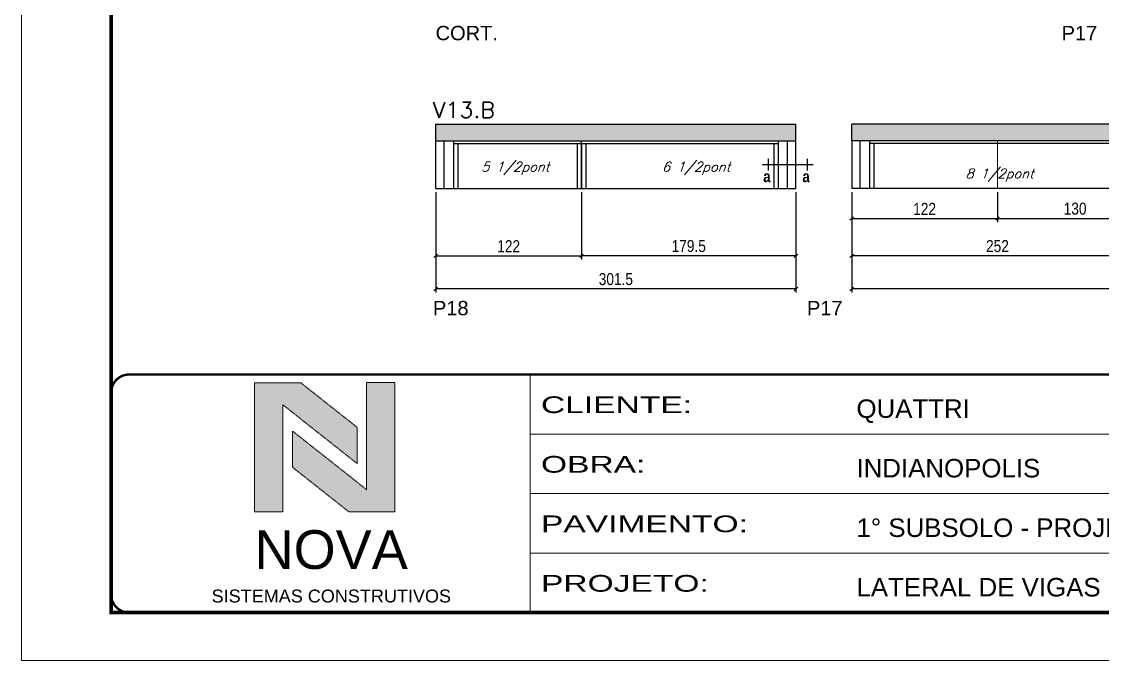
# Model space of a CAD drawing. Header units: millimetres. Extents: x 2921 to 9246, y 316 to 11751.
# Drawn here: x 4506 to 5411, y 6059 to 6593 of the extents above; entities that cross this region are included whole.
import ezdxf

# ---------------------------------------------------------------- set-up
doc = ezdxf.new("R2010")
doc.units = ezdxf.units.MM
doc.linetypes.add('CONTINUO', pattern=[0])
doc.linetypes.add('DASHED', pattern=[0.75, 0.5, -0.25])
for name, color, linetype in [('1', 3, 'Continuous'), ('5', 5, 'Continuous'), ('COTA', 241, 'Continuous'), ('detalhes', 4, 'Continuous'), ('NOMENCLATURA', 7, 'Continuous'), ('Painéis', 200, 'Continuous'), ('SARR_2.2x7', 40, 'Continuous'), ('SARR_3.5x7', 81, 'Continuous'), ('texto', 7, 'Continuous')]:
    doc.layers.add(name, color=color, linetype=linetype)
for name, color, linetype, lineweight in [('CARIMBO-LEGENDA', 75, 'Continuous', 15), ('Folhas', 255, 'Continuous', 9), ('SARRAFO DE PRESSAO', 251, 'DASHED', 9), ('Texto Seção', 7, 'Continuous', 15)]:
    doc.layers.add(name, color=color, linetype=linetype, lineweight=lineweight)
doc.styles.add('arial', font='arial.ttf')
doc.styles.add('COTA TECNICA', font='techl___.ttf', dxfattribs={"height": 10})
doc.styles.add('REGUA-120', font='ROMANS.shx', dxfattribs={"height": 15})
doc.styles.add('Romans', font='romans.shx')
doc.styles.get("Standard").update_dxf_attribs({"font": 'arial.ttf'})
doc.styles.add('TECNICA', font='techb___.ttf', dxfattribs={"height": 10})
doc.styles.add('Tecnologia', font='')
doc.styles.get('Tecnologia').set_extended_font_data('Forgotten Futurist')
doc.dimstyles.new('PAINEL', dxfattribs={"dimtxt": 10, "dimasz": 3, "dimexe": 3, "dimexo": 3, "dimgap": 3, "dimtad": 1, "dimdec": 1, "dimzin": 12, "dimdsep": 46, "dimtxsty": 'COTA TECNICA', "dimblk1": 'OBLIQUE', "dimblk2": 'OBLIQUE', "dimsah": 1, "dimcen": 0.9, "dimclrd": 4, "dimclre": 4, "dimclrt": 240, "dimadec": 1, "dimazin": 3, "dimtfac": 1, "dimtdec": 1, "dimtmove": 0, "dimatfit": 3, "dimfxl": 1, "dimtolj": 1, "dimtzin": 12, "dimarcsym": 0})

# ---------------------------------------------------------------- blocks, each defined once
blk = doc.blocks.new('A$C64660E27')
at = {"layer": 'COTA', "true_color": 0x1a1a1a}
h = blk.add_hatch(color=250, dxfattribs=at)
h.dxf.hatch_style = 1
h.paths.add_polyline_path([(185.4, -11.6), (142.4, -11.6), (142.4, -131.6), (168.8, -131.6), (168.8, -32.2), (237.7, -86.7), (237.7, -53)])
at = {"layer": 'COTA'}
h = blk.add_hatch(color=20, dxfattribs=at)
h.dxf.hatch_style = 1
h.paths.add_polyline_path([(273, -11.4), (246.6, -11.4), (246.6, -111.1), (177.7, -56.6), (177.7, -90.2), (230, -131.6), (273, -131.6)])
for p, q in [((142.4, -131.6), (142.4, -11.6)), ((142.4, -11.6), (185.4, -11.6)), ((185.4, -11.6), (237.7, -53)), ((273, -11.4), (246.6, -11.4)), ((246.6, -111.1), (246.6, -11.4)), ((273, -11.4), (273, -131.6)), ((168.8, -32.2), (237.7, -86.7)), ((168.8, -131.6), (168.8, -32.2)), ((246.6, -111.1), (177.7, -56.6)), ((177.7, -90.2), (177.7, -56.6)), ((237.7, -86.7), (237.7, -53)), ((230, -131.6), (177.7, -90.2)), ((142.4, -131.6), (168.8, -131.6)), ((273, -131.6), (230, -131.6))]:
    blk.add_line(p, q)
at = {"layer": 'CARIMBO-LEGENDA', "color": 7, "linetype": 'Continuous', "ltscale": 100, "style": 'arial'}
blk.add_text('NOVA', height=36, dxfattribs=at).set_placement((142.4, -184.8))
at = {"layer": 'CARIMBO-LEGENDA', "color": 7, "linetype": 'Continuous', "style": 'arial'}
blk.add_text('SISTEMAS CONSTRUTIVOS', height=12, dxfattribs=at).set_placement((102.5, -216))
blk = doc.blocks.new('9999999999')
at = {"color": 30, "linetype": 'CONTINUO'}
for p, q in [((98564.56, 34230.21), (98564.56, 34429.45)), ((98564.56, 34379.64), (99583.98, 34379.64)), ((98564.56, 34329.83), (99487.98, 34329.83)), ((98564.56, 34280.02), (99487.98, 34280.02))]:
    blk.add_line(p, q, dxfattribs=at)
at = {"color": 30, "linetype": 'CONTINUO', "const_width": 2}
blk.add_lwpolyline([(99583.98, 34230.21), (99583.98, 34414.45, 0.414214), (99568.98, 34429.45), (98228.98, 34429.45, 0.414214), (98213.98, 34414.45), (98213.98, 34245.21, 0.414214), (98228.98, 34230.21), (99583.98, 34230.21)], format="xyb", dxfattribs=at)
at = {"layer": 'Folhas'}
blk.add_lwpolyline([(98138.98, 34190.21), (99623.98, 34190.21), (99623.98, 35240.21), (98138.98, 35240.21)], close=True, dxfattribs=at)
at = {"layer": 'Folhas', "color": 30, "const_width": 3}
blk.add_lwpolyline([(98213.98, 34230.21), (99583.98, 34230.21), (99583.98, 35200.21), (98213.98, 35200.21)], close=True, dxfattribs=at)
at = {"xscale": 0.9, "yscale": 0.9, "zscale": 0.9}
blk.add_blockref('A$C64660E27', (98205.77, 34433.07), dxfattribs=at)
at = {"color": 7, "linetype": 'Continuous', "ltscale": 5, "style": 'arial'}
for s, height, p in [('QUATTRI', 15.483, (98837.68, 34393.13)), ('INDIANOPOLIS', 15.4829, (98837.68, 34343.32)), ('1° SUBSOLO - PROJEÇÃO', 15.4829, (98837.68, 34293.51)), ('LATERAL DE VIGAS', 15.4829, (98837.68, 34243.7))]:
    blk.add_text(s, height=height, dxfattribs=at).set_placement(p)
at = {"layer": 'Folhas', "color": 7, "style": 'Tecnologia', "width": 1.5}
for s, p in [('CLIENTE:', (98573.65, 34397.17)), ('OBRA:', (98573.65, 34347.31)), ('PAVIMENTO:', (98573.65, 34297.5)), ('PROJETO:', (98573.65, 34247.69))]:
    blk.add_text(s, height=14, dxfattribs=at).set_placement(p)
blk = doc.blocks.new('_Oblique')
at = {"layer": '1', "color": 0, "lineweight": -2}
blk.add_line((-0.5, -0.5), (0.5, 0.5), dxfattribs=at)
blk = doc.blocks.new('*D1124')
at = {"layer": 'COTA', "color": 4, "linetype": 'ByBlock', "lineweight": -2, "transparency": 16777216}
for p, q in [((5200.84, 6450.68), (5200.84, 6366.64)), ((5696.84, 6450.68), (5696.84, 6366.64)), ((5696.84, 6369.64), (5200.84, 6369.64))]:
    blk.add_line(p, q, dxfattribs=at)
at = {"layer": 'Defpoints', "color": 0, "linetype": 'ByBlock', "transparency": 16777216}
for p in [(5200.84, 6453.68), (5696.84, 6453.68), (5200.84, 6369.64)]:
    blk.add_point(p, dxfattribs=at)
at = {"layer": 'COTA', "color": 4, "linetype": 'ByBlock', "lineweight": -2, "transparency": 16777216, "xscale": 3, "yscale": 3, "zscale": 3, "rotation": 180}
blk.add_blockref('_Oblique', (5200.84, 6369.64), dxfattribs=at)
at = {"layer": 'COTA', "color": 4, "linetype": 'ByBlock', "lineweight": -2, "transparency": 16777216, "xscale": 3, "yscale": 3, "zscale": 3}
blk.add_blockref('_Oblique', (5696.84, 6369.64), dxfattribs=at)
at = {"layer": 'COTA', "color": 240, "linetype": 'ByBlock', "transparency": 16777216, "insert": (5448.84, 6377.77), "char_height": 10, "attachment_point": 5, "style": 'COTA TECNICA'}
blk.add_mtext('\\A1;496', dxfattribs=at)
blk = doc.blocks.new('*D1116')
at = {"layer": 'COTA', "color": 4, "lineweight": -2, "transparency": 16777216}
for p, q in [((5200.84, 6450.68), (5200.84, 6394.37)), ((5452.84, 6450.68), (5452.84, 6394.37)), ((5452.84, 6397.37), (5200.84, 6397.37))]:
    blk.add_line(p, q, dxfattribs=at)
at = {"layer": 'Defpoints', "color": 0, "transparency": 16777216}
for p in [(5200.84, 6453.68), (5452.84, 6453.68), (5200.84, 6397.37)]:
    blk.add_point(p, dxfattribs=at)
at = {"layer": 'COTA', "color": 4, "lineweight": -2, "transparency": 16777216, "xscale": 3, "yscale": 3, "zscale": 3, "rotation": 180}
blk.add_blockref('_Oblique', (5200.84, 6397.37), dxfattribs=at)
at = {"layer": 'COTA', "color": 4, "lineweight": -2, "transparency": 16777216, "xscale": 3, "yscale": 3, "zscale": 3}
blk.add_blockref('_Oblique', (5452.84, 6397.37), dxfattribs=at)
at = {"layer": 'COTA', "color": 240, "transparency": 16777216, "insert": (5322.84, 6405.48), "char_height": 10, "attachment_point": 5, "style": 'COTA TECNICA'}
blk.add_mtext('\\A1;252 ', dxfattribs=at)
blk = doc.blocks.new('*D674')
at = {"layer": 'COTA', "color": 4, "linetype": 'ByBlock', "lineweight": -2, "transparency": 16777216}
for p, q in [((4852.72, 6450.68), (4852.72, 6394.37)), ((4974.72, 6450.68), (4974.72, 6394.37)), ((4852.72, 6397.37), (4974.72, 6397.37))]:
    blk.add_line(p, q, dxfattribs=at)
at = {"layer": 'Defpoints', "color": 0, "linetype": 'ByBlock', "transparency": 16777216}
for p in [(4852.72, 6453.68), (4974.72, 6453.68), (4974.72, 6397.37)]:
    blk.add_point(p, dxfattribs=at)
at = {"layer": 'COTA', "color": 4, "linetype": 'ByBlock', "lineweight": -2, "transparency": 16777216, "xscale": 3, "yscale": 3, "zscale": 3, "rotation": 180}
blk.add_blockref('_Oblique', (4852.72, 6397.37), dxfattribs=at)
at = {"layer": 'COTA', "color": 4, "linetype": 'ByBlock', "lineweight": -2, "transparency": 16777216, "xscale": 3, "yscale": 3, "zscale": 3}
blk.add_blockref('_Oblique', (4974.72, 6397.37), dxfattribs=at)
at = {"layer": 'COTA', "color": 240, "linetype": 'ByBlock', "transparency": 16777216, "insert": (4913.72, 6405.43), "char_height": 10, "width": 165.5951, "attachment_point": 5, "style": 'COTA TECNICA'}
blk.add_mtext('\\A1;122 ', dxfattribs=at)
blk = doc.blocks.new('*D675')
at = {"layer": 'COTA', "color": 4, "lineweight": -2, "transparency": 16777216}
for p, q in [((4974.72, 6450.68), (4974.72, 6394.37)), ((5154.22, 6450.68), (5154.22, 6394.37)), ((5154.22, 6397.37), (4974.72, 6397.37))]:
    blk.add_line(p, q, dxfattribs=at)
at = {"layer": 'Defpoints', "color": 0, "transparency": 16777216}
for p in [(4974.72, 6453.68), (5154.22, 6453.68), (4974.72, 6397.37)]:
    blk.add_point(p, dxfattribs=at)
at = {"layer": 'COTA', "color": 4, "lineweight": -2, "transparency": 16777216, "xscale": 3, "yscale": 3, "zscale": 3, "rotation": 180}
blk.add_blockref('_Oblique', (4974.72, 6397.37), dxfattribs=at)
at = {"layer": 'COTA', "color": 4, "lineweight": -2, "transparency": 16777216, "xscale": 3, "yscale": 3, "zscale": 3}
blk.add_blockref('_Oblique', (5154.22, 6397.37), dxfattribs=at)
at = {"layer": 'COTA', "color": 240, "transparency": 16777216, "insert": (5064.47, 6405.51), "char_height": 10, "attachment_point": 5, "style": 'COTA TECNICA'}
blk.add_mtext('\\A1;179.5', dxfattribs=at)
blk = doc.blocks.new('*D676')
at = {"layer": 'Defpoints', "color": 0, "transparency": 16777216}
for p in [(5154.22, 6453.68), (4852.72, 6397.37), (4852.72, 6369.64)]:
    blk.add_point(p, dxfattribs=at)
at = {"layer": 'Painéis', "color": 4, "lineweight": -2, "transparency": 16777216}
for p, q in [((5154.22, 6450.68), (5154.22, 6366.64)), ((4852.72, 6394.37), (4852.72, 6366.64)), ((5154.22, 6369.64), (4852.72, 6369.64))]:
    blk.add_line(p, q, dxfattribs=at)
at = {"layer": 'Painéis', "color": 4, "lineweight": -2, "transparency": 16777216, "xscale": 3, "yscale": 3, "zscale": 3, "rotation": 180}
blk.add_blockref('_Oblique', (4852.72, 6369.64), dxfattribs=at)
at = {"layer": 'Painéis', "color": 4, "lineweight": -2, "transparency": 16777216, "xscale": 3, "yscale": 3, "zscale": 3}
blk.add_blockref('_Oblique', (5154.22, 6369.64), dxfattribs=at)
at = {"layer": 'Painéis', "color": 240, "lineweight": 5, "transparency": 16777216, "insert": (5003.47, 6377.86), "char_height": 10, "attachment_point": 5, "style": 'COTA TECNICA'}
blk.add_mtext('\\A1;301.5', dxfattribs=at)
blk = doc.blocks.new('*D1117')
at = {"layer": 'Defpoints', "color": 0, "transparency": 16777216}
for p in [(5200.84, 6453.68), (5322.84, 6453.68), (5322.84, 6428.59)]:
    blk.add_point(p, dxfattribs=at)
at = {"layer": 'Painéis', "color": 4, "lineweight": -2, "transparency": 16777216}
for p, q in [((5200.84, 6450.68), (5200.84, 6425.59)), ((5322.84, 6450.68), (5322.84, 6425.59)), ((5200.84, 6428.59), (5322.84, 6428.59))]:
    blk.add_line(p, q, dxfattribs=at)
at = {"layer": 'Painéis', "color": 4, "lineweight": -2, "transparency": 16777216, "xscale": 3, "yscale": 3, "zscale": 3, "rotation": 180}
blk.add_blockref('_Oblique', (5200.84, 6428.59), dxfattribs=at)
at = {"layer": 'Painéis', "color": 4, "lineweight": -2, "transparency": 16777216, "xscale": 3, "yscale": 3, "zscale": 3}
blk.add_blockref('_Oblique', (5322.84, 6428.59), dxfattribs=at)
at = {"layer": 'Painéis', "color": 240, "lineweight": 5, "transparency": 16777216, "insert": (5261.84, 6436.65), "char_height": 10, "attachment_point": 5, "style": 'COTA TECNICA'}
blk.add_mtext('\\A1;122', dxfattribs=at)
blk = doc.blocks.new('*D1118')
at = {"layer": 'Defpoints', "color": 0, "transparency": 16777216}
for p in [(5322.84, 6453.68), (5452.84, 6453.68), (5452.84, 6428.59)]:
    blk.add_point(p, dxfattribs=at)
at = {"layer": 'Painéis', "color": 4, "lineweight": -2, "transparency": 16777216}
for p, q in [((5322.84, 6450.68), (5322.84, 6425.59)), ((5452.84, 6450.68), (5452.84, 6425.59)), ((5322.84, 6428.59), (5452.84, 6428.59))]:
    blk.add_line(p, q, dxfattribs=at)
at = {"layer": 'Painéis', "color": 4, "lineweight": -2, "transparency": 16777216, "xscale": 3, "yscale": 3, "zscale": 3, "rotation": 180}
blk.add_blockref('_Oblique', (5322.84, 6428.59), dxfattribs=at)
at = {"layer": 'Painéis', "color": 4, "lineweight": -2, "transparency": 16777216, "xscale": 3, "yscale": 3, "zscale": 3}
blk.add_blockref('_Oblique', (5452.84, 6428.59), dxfattribs=at)
at = {"layer": 'Painéis', "color": 240, "lineweight": 5, "transparency": 16777216, "insert": (5387.84, 6436.81), "char_height": 10, "attachment_point": 5, "style": 'COTA TECNICA'}
blk.add_mtext('\\A1;130', dxfattribs=at)

msp = doc.modelspace()

# ---------------------------------------------------------------- hatches: boundary and pattern name
at = {"layer": 'COTA', "linetype": 'ByBlock'}
h = msp.add_hatch(dxfattribs=at)
h.set_pattern_fill('AR-CONC', color=256, scale=0.03)
h.set_pattern_definition([(50, (3166.0053, -10048.153), (5.4655401, -0.4781726), [0.5715, -6.2865]), (355, (3166.0053, -10048.153), (-1.0573026, 5.7317054), [0.4572, -5.0292175]), (100.451445, (3166.461, -10048.193), (4.4082374, 5.2535326), [0.4857003, -5.3427073]), (46.1842, (3166.005, -10046.629), (8.1323712, -1.2612698), [0.85725, -9.42975]), (96.63556, (3166.683, -10046.734), (7.122124, 7.4227837), [0.7285507, -8.0140682]), (351.18415, (3166.005, -10046.629), (7.122124, 7.4227837), [0.685799, -7.543792]), (21, (3166.7673, -10047.01), (4.5484317, -3.067956), [0.5715, -6.2865]), (326, (3166.7673, -10047.01), (1.8540609, 5.525639), [0.4572, -5.0292]), (71.451445, (3167.1463, -10047.266), (6.4024926, 2.457683), [0.4857003, -5.3426981]), (37.5, (3166.0053, -10048.1531), (0.0926581, 2.53665117), [0, -4.96824, 0, -5.1054, 0, -5.04825]), (7.5, (3166.0053, -10048.1531), (2.00458988, 3.00541724), [0, -2.91084, 0, -4.85394, 0, -1.92405]), (327.5, (3164.306, -10048.1531), (4.06771786, -0.17186232), [0, -1.905, 0, -5.9436, 0, -7.8867]), (317.5, (3163.544, -10048.153), (4.44387544, 0.7627947), [0, -2.4765, 0, -3.94716, 0, -5.6007])])
h.paths.add_polyline_path([(5154.22, 6507.68), (5154.22, 6493.68), (4852.72, 6493.68), (4852.72, 6507.68)])
h = msp.add_hatch(dxfattribs=at)
h.set_pattern_fill('AR-CONC', color=256, scale=0.03)
h.set_pattern_definition([(50, (-126565.522, -27390.2792), (5.46554007, -0.47817257), [0.5715, -6.2865]), (355, (-126565.522, -27390.279), (-1.05730264, 5.73170536), [0.4572, -5.02921753]), (100.4514447, (-126565.0667, -27390.319), (4.40823741, 5.25353256), [0.48570026, -5.34270734]), (46.1842, (-126565.522, -27388.755), (8.13237123, -1.26126984), [0.85725, -9.42975]), (96.6355576, (-126564.8445, -27388.86), (7.122124, 7.42278374), [0.7285507, -8.01406824]), (351.184151, (-126565.522, -27388.755), (7.122124, 7.42278374), [0.685799, -7.54379196]), (21, (-126564.76, -27389.1362), (4.54843174, -3.06795595), [0.5715, -6.2865]), (326, (-126564.76, -27389.136), (1.85406085, 5.52563898), [0.4572, -5.0292]), (71.451445, (-126564.381, -27389.392), (6.40249258, 2.45768307), [0.48570026, -5.34269813]), (37.5, (-126565.5222, -27390.2792), (0.092658098, 2.536651166), [0, -4.96824, 0, -5.1054, 0, -5.04825]), (7.5, (-126565.5222, -27390.2792), (2.004589875, 3.005417245), [0, -2.91084, 0, -4.85394, 0, -1.92405]), (327.5, (-126567.2214, -27390.2792), (4.067717855, -0.17186232), [0, -1.905, 0, -5.9436, 0, -7.8867]), (317.5, (-126567.9834, -27390.2792), (4.44387544, 0.76279473), [0, -2.4765, 0, -3.94716, 0, -5.6007])])
h.paths.add_polyline_path([(5200.84, 6493.68), (5200.84, 6507.68), (5696.84, 6507.68), (5696.84, 6493.68)])

# ---------------------------------------------------------------- linework, layer by layer
for p, q in [((4852.72, 6507.68), (5154.22, 6507.68)), ((4852.72, 6493.68), (4852.72, 6507.68)), ((5154.22, 6493.68), (5154.22, 6507.68)), ((5696.84, 6507.68), (5200.84, 6507.68)), ((5200.84, 6493.68), (5200.84, 6507.68))]:
    msp.add_line(p, q, dxfattribs=at)
at = {"layer": 'NOMENCLATURA', "linetype": 'Continuous'}
for p, q in [((5130.84, 6478.65), (5130.84, 6468.7)), ((5163.61, 6478.65), (5163.61, 6468.7)), ((5125.84, 6473.68), (5168.61, 6473.68))]:
    msp.add_line(p, q, dxfattribs=at)
at = {"layer": 'Painéis', "linetype": 'ByBlock'}
for p, q in [((4852.72, 6493.68), (5154.22, 6493.68)), ((4852.72, 6453.68), (4852.72, 6493.68)), ((4974.72, 6453.68), (4974.72, 6493.68)), ((5200.84, 6493.68), (5200.84, 6453.68)), ((5696.84, 6493.68), (5200.84, 6493.68)), ((4852.72, 6453.68), (5154.22, 6453.68)), ((5696.84, 6453.68), (5200.84, 6453.68))]:
    msp.add_line(p, q, dxfattribs=at)
at = {"layer": 'Painéis'}
msp.add_line((5154.22, 6453.68), (5154.22, 6493.68), dxfattribs=at)
at = {"layer": 'Painéis', "lineweight": 5}
msp.add_line((5322.84, 6453.68), (5322.84, 6493.68), dxfattribs=at)
at = {"layer": 'SARR_2.2x7', "linetype": 'Continuous'}
for p, q in [((4859.72, 6453.68), (4859.72, 6493.68)), ((4867.72, 6491.48), (4974.72, 6491.48)), ((4974.72, 6491.48), (5139.22, 6491.48)), ((5147.22, 6453.68), (5147.22, 6493.68)), ((5207.84, 6453.68), (5207.84, 6493.68)), ((5452.84, 6491.48), (5215.84, 6491.48))]:
    msp.add_line(p, q, dxfattribs=at)
at = {"layer": 'SARR_3.5x7'}
for p, q in [((4867.72, 6493.68), (4867.72, 6453.68)), ((4871.22, 6491.48), (4871.22, 6453.68)), ((4971.22, 6491.48), (4971.22, 6453.68)), ((4974.72, 6491.48), (4974.72, 6453.68)), ((4978.22, 6491.48), (4978.22, 6453.68)), ((5135.72, 6491.48), (5135.72, 6453.68)), ((5139.22, 6493.68), (5139.22, 6453.68)), ((5215.84, 6493.68), (5215.84, 6453.68)), ((5219.34, 6491.48), (5219.34, 6453.68)), ((4867.72, 6453.68), (4871.22, 6453.68)), ((4971.22, 6453.68), (4974.72, 6453.68)), ((4974.72, 6453.68), (4978.22, 6453.68))]:
    msp.add_line(p, q, dxfattribs=at)

# ---------------------------------------------------------------- block references
at = {"layer": 'SARRAFO DE PRESSAO', "color": 6, "linetype": 'ByBlock'}
msp.add_blockref('9999999999', (-93632.85, -28131.41), dxfattribs=at)

# ---------------------------------------------------------------- texts
at = {"layer": '5', "linetype": 'Continuous'}
for s, rotation, p in [('CORT. ', 359.99996, (4852.62, 6577.82)), ('P17', 359.99996, (5376.54, 6577.82)), ('P18', 0.00004, (4850.39, 6347.67)), ('P17', 0.00004, (5163.4, 6347.67))]:
    msp.add_text(s, height=12, rotation=rotation, dxfattribs=at).set_placement(p)
at = {"layer": 'detalhes', "style": 'TECNICA'}
for p in [(5126.84, 6459.02), (5159.61, 6459.02)]:
    msp.add_text('a', height=9.6, dxfattribs=at).set_placement(p)
at = {"layer": 'texto', "color": 2, "char_height": 8, "attachment_point": 5, "style": 'Romans'}
for s, insert in [('{\\Q19;\\C256;5 1/2pont}', (4919.28, 6470.59)), ('{\\Q19;\\C256;6 1/2pont}', (5070.64, 6470.59)), ('{\\Q19;\\C256;8 1/2pont}', (5324.62, 6464.9))]:
    msp.add_mtext(s, dxfattribs=dict(at, insert=insert))
at = {"layer": 'Texto Seção', "style": 'REGUA-120', "width": 1.05}
msp.add_text('V13.B', height=13, dxfattribs=at).set_placement((4850.26, 6512.99))

# ---------------------------------------------------------------- dimensions: what is measured, and where the dimension line sits
at = {"layer": 'COTA', "linetype": 'ByBlock'}
dim = msp.add_linear_dim(base=(4974.72, 6397.37), p1=(4852.72, 6453.68), p2=(4974.72, 6453.68), text='<> ', dimstyle='PAINEL', dxfattribs=at)
dim.commit()
dim.dimension.update_dxf_attribs({"geometry": '*D674', "text_midpoint": (4913.72, 6397.37), "dimtype": 160})
at = {"layer": 'COTA'}
dim = msp.add_linear_dim(base=(4974.72, 6397.37), p1=(5154.22, 6453.68), p2=(4974.72, 6453.68), dimstyle='PAINEL', dxfattribs=at)
dim.commit()
dim.dimension.update_dxf_attribs({"geometry": '*D675', "text_midpoint": (5064.47, 6405.51)})
at = {"layer": 'COTA', "linetype": 'ByBlock'}
dim = msp.add_linear_dim(base=(5200.84, 6369.64), p1=(5696.84, 6453.68), p2=(5200.84, 6453.68), angle=180, dimstyle='PAINEL', dxfattribs=at)
dim.commit()
dim.dimension.update_dxf_attribs({"geometry": '*D1124', "text_midpoint": (5448.84, 6377.77)})
at = {"layer": 'COTA'}
dim = msp.add_linear_dim(base=(5200.84, 6397.37), p1=(5452.84, 6453.68), p2=(5200.84, 6453.68), angle=180, text='<> ', dimstyle='PAINEL', dxfattribs=at)
dim.commit()
dim.dimension.update_dxf_attribs({"geometry": '*D1116', "text_midpoint": (5322.84, 6397.37), "dimtype": 160})
at = {"layer": 'Painéis', "lineweight": 5}
dim = msp.add_linear_dim(base=(4852.72, 6369.64), p1=(5154.22, 6453.68), p2=(4852.72, 6397.37), angle=180, dimstyle='PAINEL', dxfattribs=at)
dim.commit()
dim.dimension.update_dxf_attribs({"geometry": '*D676', "text_midpoint": (5003.47, 6377.86)})
for base, p1, p2, picture, middle in [((5322.84, 6428.59), (5200.84, 6453.68), (5322.84, 6453.68), '*D1117', (5261.84, 6436.65)), ((5452.84, 6428.59), (5322.84, 6453.68), (5452.84, 6453.68), '*D1118', (5387.84, 6436.81))]:
    dim = msp.add_linear_dim(base=base, p1=p1, p2=p2, dimstyle='PAINEL', dxfattribs=at)
    dim.commit()
    dim.dimension.update_dxf_attribs({"geometry": picture, "text_midpoint": middle})

doc.saveas('drawing.dxf')
